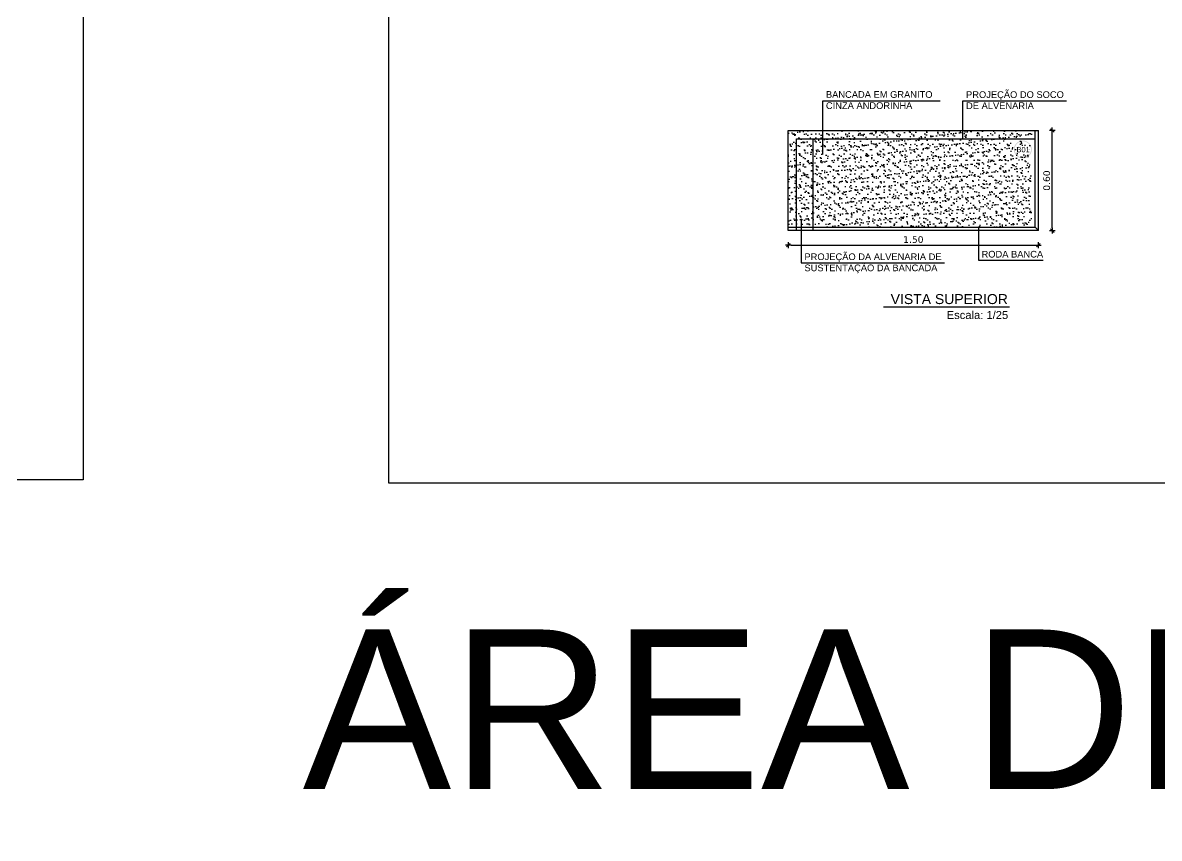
# Model space of a CAD drawing. Extents: x -36 to 357, y 137 to 237.
# Drawn here: x 29.06 to 35.88, y 165.79 to 170.68 of the extents above; entities that cross this region are included whole.
import ezdxf

# ---------------------------------------------------------------- set-up
doc = ezdxf.new("R2010")
doc.units = 0
doc.header["$LTSCALE"] = 0.01
doc.linetypes.add('HIDDEN', pattern=[9.525, 6.35, -3.175])
doc.layers.get('0').update_dxf_attribs({"linetype": 'CONTINUOUS'})
doc.layers.get('DEFPOINTS').update_dxf_attribs({"linetype": 'CONTINUOUS'})
for name, color, linetype in [('A-AREAS', 2, 'CONTINUOUS'), ('A-HACHURAPARED', 254, 'CONTINUOUS'), ('A-SOLEIRA', 1, 'CONTINUOUS'), ('ARQ-ALV-ENCOBERTA', 8, 'CONTINUOUS'), ('ARQ-ALV-VISTA2', 2, 'CONTINUOUS'), ('ARQ-CTA-1_025', 1, 'CONTINUOUS'), ('ARQ-SMB-1_025', 1, 'CONTINUOUS'), ('ARQ-SMB-1_100', 1, 'CONTINUOUS'), ('ARQ-TXT-1_025', 2, 'CONTINUOUS')]:
    doc.layers.add(name, color=color, linetype=linetype)
doc.styles.add('A16-E50', font='arial.ttf', dxfattribs={"height": 0.08})
doc.styles.add('ESC-50-A20', font='arial.ttf', dxfattribs={"height": 0.1})
doc.styles.add('FNDE Texto Cota 0025', font='verdana.ttf', dxfattribs={"height": 0.04})
doc.styles.get("Standard").update_dxf_attribs({"font": 'ARIALUNI.TTF'})
doc.dimstyles.new('FNDE 1-0025', dxfattribs={"dimscale": 5, "dimtxt": 0.04, "dimasz": 0.0035, "dimexe": 0.15, "dimexo": 0.15, "dimgap": 0.0025, "dimtad": 1, "dimzin": 1, "dimdsep": 46, "dimtxsty": 'FNDE Texto Cota 0025', "dimblk": 'tic', "dimcen": 0.015, "dimdle": 0.15, "dimse1": 1, "dimse2": 1, "dimclrd": 251, "dimclre": 251, "dimclrt": 256, "dimaunit": 1, "dimadec": 3, "dimazin": 0, "dimtfac": 1, "dimtix": 1, "dimtmove": 2, "dimatfit": 3, "dimfxl": 0.15, "dimtvp": 1, "dimtolj": 1, "dimtzin": 0, "dimarcsym": 0})
pattern_1 = [(37.5, (-0.39169, -11.111217), (-0.001600031, 0.048941324), [0, -0.038608, 0, -0.04318, 0, -0.041275]), (7.5, (-0.39169, -11.11122), (0.044952328, 0.07168251), [0, -0.020828, 0, -0.034798, 0, -0.013335]), (327.5, (-0.422932, -11.111217), (0.079099237, 0.000143718), [0, -0.0127, 0, -0.04572, 0, -0.05969]), (317.5, (-0.42293, -11.11122), (0.076355645, 0.022292932), [0, -0.00635, 0, -0.029972, 0, -0.03429])]

# ---------------------------------------------------------------- blocks, each defined once
blk = doc.blocks.new('tic')
at = {"color": 251}
for p, q in [((-1, 0), (1, 0)), ((0, -1), (0, 1))]:
    blk.add_line(p, q, dxfattribs=at)
blk.add_line((-0.6, -0.6), (0.6, 0.6))
blk = doc.blocks.new('*D444')
at = {"layer": 'ARQ-CTA-1_025', "color": 251, "lineweight": -2, "transparency": 16777216}
blk.add_line((35.2382, 169.4485), (35.2382, 170.0135), dxfattribs=at)
at = {"layer": 'DEFPOINTS', "color": 0, "transparency": 16777216}
for p in [(34.8454, 170.031), (35.2382, 170.031), (34.8454, 169.431)]:
    blk.add_point(p, dxfattribs=at)
at = {"layer": 'ARQ-CTA-1_025', "color": 251, "lineweight": -2, "transparency": 16777216, "xscale": 0.0175, "yscale": 0.0175, "zscale": 0.0175}
for p, rotation in [((35.2382, 170.031), 90), ((35.2382, 169.431), 270)]:
    blk.add_blockref('tic', p, dxfattribs=dict(at, rotation=rotation))
at = {"layer": 'ARQ-CTA-1_025', "transparency": 16777216, "insert": (35.2049, 169.731), "char_height": 0.04, "attachment_point": 5, "rotation": 90, "style": 'FNDE Texto Cota 0025'}
blk.add_mtext('\\A1;0.60', dxfattribs=at)
blk = doc.blocks.new('*D445')
at = {"layer": 'ARQ-CTA-1_025', "color": 251, "lineweight": -2, "transparency": 16777216}
blk.add_line((33.6723, 169.3437), (35.1373, 169.3437), dxfattribs=at)
at = {"layer": 'DEFPOINTS', "color": 0, "transparency": 16777216}
for p in [(33.6548, 169.4603), (35.1548, 169.4603), (35.1548, 169.3437)]:
    blk.add_point(p, dxfattribs=at)
at = {"layer": 'ARQ-CTA-1_025', "color": 251, "lineweight": -2, "transparency": 16777216, "xscale": 0.0175, "yscale": 0.0175, "zscale": 0.0175, "rotation": 180}
blk.add_blockref('tic', (33.6548, 169.3437), dxfattribs=at)
at = {"layer": 'ARQ-CTA-1_025', "color": 251, "lineweight": -2, "transparency": 16777216, "xscale": 0.0175, "yscale": 0.0175, "zscale": 0.0175}
blk.add_blockref('tic', (35.1548, 169.3437), dxfattribs=at)
at = {"layer": 'ARQ-CTA-1_025', "transparency": 16777216, "insert": (34.4048, 169.377), "char_height": 0.04, "attachment_point": 5, "style": 'FNDE Texto Cota 0025'}
blk.add_mtext('\\A1;1.50', dxfattribs=at)

msp = doc.modelspace()

# ---------------------------------------------------------------- hatches: boundary and pattern name
at = {"layer": 'A-HACHURAPARED'}
h = msp.add_hatch(dxfattribs=at)
h.set_pattern_fill('AR-SAND', color=251, scale=0.001)
h.set_pattern_definition(pattern_1)
h.paths.add_polyline_path([(35.1148, 170.031), (33.6548, 170.031), (33.6548, 169.451), (33.7048, 169.451), (33.7048, 169.881), (33.8048, 169.881), (33.8048, 169.451), (35.1148, 169.451)])
h.paths.add_polyline_path([(34.9771, 169.9055), (35.0727, 169.9055), (35.0727, 169.9544), (34.9771, 169.9544)], flags=24)
h = msp.add_hatch(dxfattribs=at)
h.set_pattern_fill('AR-SAND', color=252, scale=0.001)
h.set_pattern_definition(pattern_1)
h.paths.add_polyline_path([(33.8048, 169.881), (33.7048, 169.881), (33.7048, 169.451), (33.8048, 169.451)])
at = {"layer": 'ARQ-SMB-1_100'}
h = msp.add_hatch(color=252, dxfattribs=at)
edge = h.paths.add_edge_path()
edge.add_arc((35.0617, 169.9175), 0.0536, 0, 360)
edge = h.paths.add_edge_path(flags=17)
edge.add_arc((35.0617, 169.9175), 0.0489, 0, 360)

# ---------------------------------------------------------------- linework, layer by layer
for points in [[(1.1606, 184.4656), (29.4247, 184.4656), (29.4247, 167.9372), (1.1606, 167.9372)], [(41.9615, 167.9163), (31.2577, 167.9163), (31.2577, 184.4761), (41.9615, 184.4761)]]:
    msp.add_lwpolyline(points, close=True)
at = {"layer": 'A-AREAS', "linetype": 'Continuous'}
for p, q in [((35.1348, 169.451), (35.1348, 170.031)), ((35.1548, 169.431), (33.6548, 169.431))]:
    msp.add_line(p, q, dxfattribs=at)
at = {"layer": 'A-SOLEIRA'}
msp.add_line((34.2257, 168.9734), (34.9814, 168.9734), dxfattribs=at)
at = {"layer": 'ARQ-ALV-ENCOBERTA', "linetype": 'HIDDEN'}
msp.add_line((33.7048, 169.981), (33.8048, 169.981), dxfattribs=at)
at = {"layer": 'ARQ-ALV-ENCOBERTA', "color": 1, "linetype": 'HIDDEN', "ltscale": 30}
for p, q in [((33.7048, 169.431), (33.7048, 169.981)), ((33.7048, 169.981), (35.1348, 169.981)), ((33.8048, 169.431), (33.8048, 169.981))]:
    msp.add_line(p, q, dxfattribs=at)
at = {"layer": 'ARQ-ALV-VISTA2', "ltscale": 0.1}
for p, q in [((33.6548, 169.431), (33.6548, 170.031)), ((33.6548, 170.031), (35.1548, 170.031)), ((35.1548, 169.431), (35.1548, 170.031)), ((33.6548, 169.451), (35.1348, 169.451)), ((35.1548, 169.431), (35.1348, 169.451))]:
    msp.add_line(p, q, dxfattribs=at)

# ---------------------------------------------------------------- texts
msp.add_text('ÁREA DE SERVIÇO', height=0.957336).set_placement((30.7412, 166.0816))
at = {"layer": 'ARQ-SMB-1_100', "style": 'A16-E50'}
msp.add_attdef('B01', (35.0239, 169.9004), '', height=0.0319, dxfattribs=at)
at = {"layer": 'ARQ-TXT-1_025', "char_height": 0.04, "attachment_point": 1, "style": 'ESC-50-A20'}
for s, insert, width in [('BANCADA EM GRANITO \\PCINZA ANDORINHA', (33.8804, 170.2672), 0.808765), ('PROJEÇÃO DO SOCO DE ALVENARIA ', (34.7211, 170.2665), 0.58605), ('PROJEÇÃO DA ALVENARIA DE SUSTENTAÇÃO DA BANCADA', (33.7515, 169.2941), 0.835306), ('RODA BANCA', (34.814, 169.3094), 0.592749)]:
    msp.add_mtext(s, dxfattribs=dict(at, insert=insert, width=width))
at = {"layer": 'ARQ-TXT-1_025', "color": 3, "attachment_point": 7, "style": 'ESC-50-A20'}
for s, insert, char_height, width in [('\\pi0.10493;VISTA SUPERIOR', (34.1639, 168.9894, -0.9815), 0.06, 0.806794), ('\\pi0.22439;Escala: 1/25', (34.3804, 168.9, 0.8006), 0.048, 0.585435)]:
    msp.add_mtext(s, dxfattribs=dict(at, insert=insert, char_height=char_height, width=width))

# ---------------------------------------------------------------- dimensions: what is measured, and where the dimension line sits
at = {"layer": 'ARQ-CTA-1_025'}
dim = msp.add_linear_dim(base=(35.2382, 170.031), p1=(34.8454, 169.431), p2=(34.8454, 170.031), angle=90, dimstyle='FNDE 1-0025', dxfattribs=at)
dim.commit()
dim.dimension.update_dxf_attribs({"geometry": '*D444', "text_midpoint": (35.2049, 169.731)})
dim = msp.add_linear_dim(base=(35.1548, 169.3437), p1=(33.6548, 169.4603), p2=(35.1548, 169.4603), dimstyle='FNDE 1-0025', dxfattribs=at)
dim.commit()
dim.dimension.update_dxf_attribs({"geometry": '*D445', "text_midpoint": (34.4048, 169.377)})

# ---------------------------------------------------------------- leaders
at = {"layer": 'ARQ-SMB-1_025', "ltscale": 10}
for points in [[(33.8618, 169.8869), (33.8618, 170.2095), (34.5657, 170.2095)], [(34.7023, 169.981), (34.7023, 170.2092), (35.3229, 170.2092)], [(33.7327, 169.5014), (33.7327, 169.2368), (34.5911, 169.2368)], [(34.7952, 169.451), (34.7952, 169.2531), (35.1844, 169.2531)]]:
    msp.add_leader(points, dimstyle='FNDE 1-0025', override={"dimlfac": 100, "dimclrd": 252, "dimclre": 252}, dxfattribs=at)

doc.saveas('drawing.dxf')
